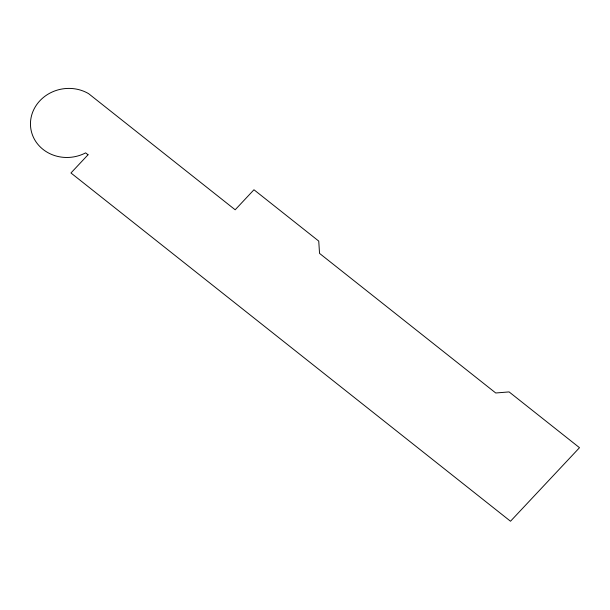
<?xml version="1.0" encoding="UTF-8"?>
<svg xmlns="http://www.w3.org/2000/svg" width="610" height="610" viewBox="0 0 610 610"><rect width="100%" height="100%" fill="white"/><g stroke="black" fill="none" stroke-linecap="round" stroke-linejoin="round"><path stroke-width="0.91" d="M88.038 154.772L70.951 172.981L510.509 521.237L579.5 447.694L509.091 391.91L495.739 392.992L319.541 253.394L318.74 241.095L253.958 189.763L235.178 209.787L88.61 93.658A37.507 34.45 -9.6 0 0 40.504 100.116A37.507 34.45 -9.6 0 0 38.262 144.806A37.507 34.45 -9.6 0 0 85.636 152.874L88.038 154.772"/></g></svg>
